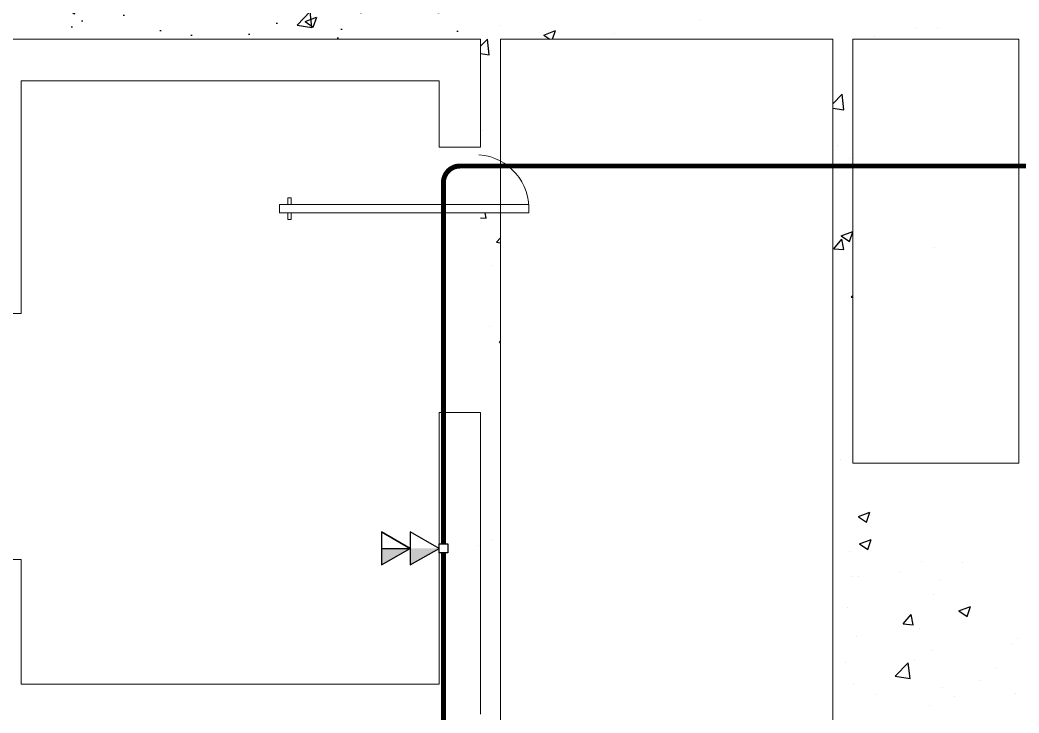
# Model space of a CAD drawing. Header units: millimetres. Extents: x 6597 to 20911, y -10306 to -132.
# Drawn here: x 13944 to 14545, y -976 to -559 of the extents above; entities that cross this region are included whole.
import ezdxf

# ---------------------------------------------------------------- set-up
doc = ezdxf.new("R2010")
doc.units = ezdxf.units.MM
doc.header["$LTSCALE"] = 25
doc.header["$MEASUREMENT"] = 0
doc.linetypes.add('CENTER', pattern=[2, 1.25, -0.25, 0.25, -0.25])
doc.layers.add('MAAI - ALVENARIA', color=7, linetype='Continuous', lineweight=0)
doc.layers.add('MAAI - VEGETAÇÃO', color=106, linetype='Continuous')
doc.layers.add('tub-intrefone', color=30, linetype='CENTER')

msp = doc.modelspace()

# ---------------------------------------------------------------- hatches: boundary and pattern name
at = {"layer": 'MAAI - VEGETAÇÃO', "transparency": 33554559}
h = msp.add_hatch(dxfattribs=at)
h.set_pattern_fill('AR-CONC', color=256, scale=10)
h.set_pattern_definition([(50, (-24630.43, -13486.307), (71.72602, -6.27521), [7.5, -82.5]), (355, (-24630.43, -13486.31), (-13.87513, 75.21921), [6, -66]), (100.45144, (-24624.45, -13486.83), (57.85088, 68.944), [6.37402, -70.11421]), (46.1842, (-24630.43, -13466.31), (106.72413, -16.55193), [11.25, -123.75]), (96.63564, (-24621.53, -13467.69), (93.4662, 97.41186), [9.56103, -105.17138]), (351.18416, (-24630.43, -13466.31), (93.4662, 97.41186), [9, -99]), (21, (-24620.43, -13471.307), (59.690705, -40.26189), [7.5, -82.5]), (326, (-24620.43, -13471.31), (24.33153, 72.515), [6, -66]), (71.45144, (-24615.45, -13474.66), (84.02224, 32.25312), [6.37402, -70.11421]), (37.5, (-24630.427, -13486.307), (1.215986, 33.289385), [0, -65.2, 0, -67, 0, -66.25]), (7.5, (-24630.427, -13486.307), (26.306954, 39.44117), [0, -38.2, 0, -63.7, 0, -25.25]), (327.5, (-24652.727, -13486.307), (53.382244, -2.255487), [0, -25, 0, -78, 0, -103.5]), (317.5, (-24662.727, -13486.307), (58.318617, 10.0105), [0, -32.5, 0, -51.8, 0, -73.5])])
h.paths.add_polyline_path([(14221.43, -491.79), (13957.43, -491.79), (13957.43, -563.79), (13964.93, -563.79), (13964.93, -570.79), (14221.43, -570.79)])

# ---------------------------------------------------------------- linework, layer by layer
at = {"layer": 'MAAI - ALVENARIA'}
for p, q in [((14221.43, -570.79), (13929.93, -570.79)), ((14221.43, -635.79), (14221.43, -570.79)), ((14233.43, -570.79), (14433.43, -570.79)), ((14233.43, -1020.29), (14233.43, -570.79)), ((14433.43, -570.79), (14433.43, -1020.29)), ((14445.43, -570.79), (14545.43, -570.79)), ((14445.43, -825.79), (14445.43, -570.79)), ((14545.43, -570.79), (14545.43, -825.79)), ((13944.93, -595.79), (13944.93, -595.79)), ((13944.93, -595.79), (14196.43, -595.79)), ((13944.93, -735.79), (13944.93, -595.79)), ((14196.43, -595.79), (14196.43, -635.79)), ((14196.43, -635.79), (14221.43, -635.79)), ((13929.93, -735.79), (13944.93, -735.79)), ((14196.43, -958.79), (14196.43, -795.29)), ((14196.43, -795.29), (14221.43, -795.29)), ((14221.43, -795.29), (14221.43, -976.79)), ((14545.43, -825.79), (14445.43, -825.79)), ((13929.93, -883.79), (13944.93, -883.79)), ((13944.93, -883.79), (13944.93, -936.29)), ((13944.93, -936.29), (13944.93, -958.79)), ((13944.93, -958.79), (14196.43, -958.79))]:
    msp.add_line(p, q, dxfattribs=at)
at = {"layer": 'MAAI - ALVENARIA', "ltscale": 0.01875}
for points in [[(14105.43, -670.29), (14105.43, -666.29), (14107.43, -666.29), (14107.43, -670.29)], [(14105.43, -675.29), (14105.43, -679.29), (14107.43, -679.29), (14107.43, -675.29)]]:
    msp.add_lwpolyline(points, dxfattribs=at)
msp.add_lwpolyline([(14100.43, -675.29), (14100.43, -670.29), (14250.43, -670.29), (14250.43, -675.29)], close=True, dxfattribs=at)
msp.add_arc((14217.93, -672.79), 32.6, 355.60129, 85.60129, dxfattribs=at)
at = {"layer": 'MAAI - VEGETAÇÃO', "linetype": 'Continuous', "transparency": 33554559}
for p, q in [((14232.54, -562.72), (14232.54, -562.72)), ((14353.75, -559.77), (14353.75, -559.77)), ((14483.51, -564.44), (14483.51, -564.44)), ((14496.23, -563.98), (14496.23, -563.98)), ((14221.43, -575.11), (14225.56, -570.8)), ((14226.66, -580.31), (14225.55, -570.81)), ((14259.46, -568.32), (14266.46, -565.63)), ((14259.46, -568.32), (14263.13, -570.79)), ((14264.73, -570.79), (14266.46, -565.63)), ((14301.81, -567.27), (14301.81, -567.27)), ((14458.36, -568.97), (14458.36, -568.97)), ((14221.43, -579.5), (14226.66, -580.31)), ((14433.43, -609.72), (14439.01, -603.91)), ((14440.11, -613.41), (14439, -603.91)), ((14433.43, -612.37), (14440.11, -613.41)), ((14222.78, -625.73), (14222.78, -625.73)), ((14436.31, -634.75), (14436.31, -634.75)), ((14443.62, -642.86), (14443.62, -642.86)), ((14221.43, -678.24), (14224.89, -678.55)), ((14224.89, -678.55), (14224.29, -675.29)), ((14231.03, -692.88), (14233.43, -690.39)), ((14434.09, -696.85), (14438.91, -691.1)), ((14438.53, -689.1), (14445.43, -686.46)), ((14438.53, -689.1), (14443.51, -692.46)), ((14440.07, -697.37), (14438.91, -691.1)), ((14443.51, -692.46), (14445.43, -686.74)), ((14231.02, -692.89), (14233.43, -693.26)), ((14434.09, -696.85), (14440.07, -697.37)), ((14494.32, -696.18), (14494.32, -696.18)), ((14228.34, -707.18), (14228.34, -707.18)), ((14444.47, -726), (14445.43, -726.14)), ((14444.48, -725.99), (14445.43, -725)), ((14227.07, -743.33), (14227.07, -743.33)), ((14232.79, -753.24), (14233.43, -752.48)), ((14232.79, -753.24), (14233.43, -753.3)), ((14438.15, -823.47), (14438.15, -823.47)), ((14448.81, -857.81), (14455.64, -855.19)), ((14448.81, -857.99), (14453.61, -861.24)), ((14453.61, -861.24), (14455.64, -855.19)), ((14449.56, -874.39), (14456.56, -871.71)), ((14454.53, -877.75), (14456.56, -871.71)), ((14220.17, -875.28), (14220.17, -875.28)), ((14228.22, -872.42), (14228.22, -872.42)), ((14449.56, -874.39), (14454.53, -877.75)), ((14443.44, -879.22), (14443.44, -879.22)), ((14486.76, -884.66), (14486.76, -884.66)), ((14511.6, -885.76), (14511.6, -885.76)), ((14444.45, -893.95), (14444.45, -893.95)), ((14448.69, -894.04), (14448.69, -894.04)), ((14473.72, -890.74), (14473.72, -890.74)), ((14497.83, -896.21), (14497.83, -896.21)), ((14494.16, -905.01), (14494.16, -905.01)), ((14442.22, -912.51), (14442.22, -912.51)), ((14509.25, -914.66), (14516.25, -911.97)), ((14514.22, -918.01), (14516.25, -911.97)), ((14475.72, -922.51), (14480.54, -916.76)), ((14481.69, -923.03), (14480.54, -916.76)), ((14509.25, -914.66), (14514.23, -918.01)), ((14475.72, -922.51), (14481.69, -923.03)), ((14485.29, -925.2), (14485.29, -925.2)), ((14447.42, -930.19), (14447.42, -930.19)), ((14544.29, -931.26), (14544.29, -931.26)), ((14540.95, -934.31), (14540.95, -934.31)), ((14492.95, -938.3), (14492.95, -938.3)), ((14441.01, -945.8), (14441.01, -945.8)), ((14470.99, -953.91), (14478.78, -945.8)), ((14478.35, -947.31), (14478.35, -947.31)), ((14479.88, -955.3), (14478.77, -945.81)), ((14482.63, -944.32), (14482.63, -944.32)), ((14531.74, -949.56), (14531.74, -949.56)), ((14470.99, -953.92), (14479.88, -955.3)), ((14446.06, -958.48), (14446.06, -958.48)), ((14499.44, -960.74), (14499.44, -960.74)), ((14522.14, -956.33), (14522.14, -956.33)), ((14458.98, -964.64), (14458.98, -964.64)), ((14506.59, -966.28), (14506.59, -966.28)), ((14543.07, -964.55), (14543.07, -964.55)), ((14491.73, -971.59), (14491.73, -971.59))]:
    msp.add_line(p, q, dxfattribs=at)
at = {"layer": 'tub-intrefone'}
for p, q in [((14161.76, -877.05), (14179.09, -877.04)), ((14196.43, -879.69), (14196.43, -874.39)), ((14196.43, -874.39), (14201.73, -874.39)), ((14201.73, -874.39), (14201.73, -879.69)), ((14201.73, -879.69), (14196.43, -879.69))]:
    msp.add_line(p, q, dxfattribs=at)
at = {"layer": 'tub-intrefone', "const_width": 3}
for points in [[(15130.59, -647.09), (14209.08, -647.09, 0.414214), (14199.08, -657.09), (14199.08, -874.39)], [(13932.58, -1955.85), (13932.58, -1795.57, -0.414214), (13942.58, -1785.57), (14189.08, -1785.57, 0.414214), (14199.08, -1775.57), (14199.08, -879.69)]]:
    msp.add_lwpolyline(points, format="xyb", dxfattribs=at)
at = {"layer": 'tub-intrefone'}
msp.add_lwpolyline([(14161.76, -867.05), (14179.09, -877.04), (14161.76, -867.05)], dxfattribs=at)
for points in [[(14161.76, -867.05), (14161.76, -887.05), (14179.09, -877.04)], [(14179.09, -867.04), (14179.09, -887.04), (14196.43, -877.04)]]:
    msp.add_lwpolyline(points, close=True, dxfattribs=at)
for points in [[(14161.76, -877.05), (14161.76, -887.05), (14179.09, -877.04)], [(14179.09, -877.04), (14179.09, -887.04), (14196.43, -877.04)]]:
    msp.add_solid(points, dxfattribs=at)

doc.saveas('drawing.dxf')
